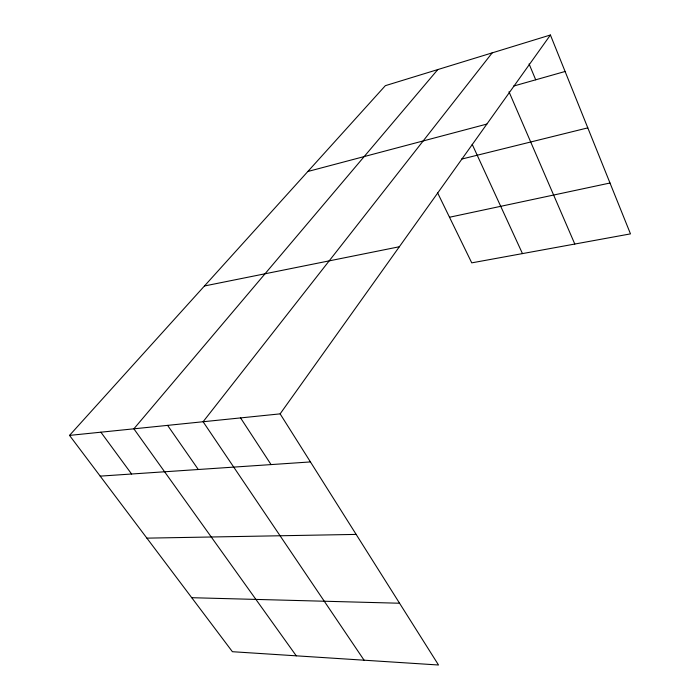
<?xml version="1.0" encoding="UTF-8"?>
<svg xmlns="http://www.w3.org/2000/svg" width="700" height="700" viewBox="0 0 700 700"><rect width="100%" height="100%" fill="white"/><g stroke="black" fill="none" stroke-linecap="round" stroke-linejoin="round"><path stroke-width="1.05" d="M280.131 413.866L438.515 665L232.409 651.709L69.519 435.4L280.131 413.866L550.41 35L630.481 233.879L471.748 262.859L437.649 192.929M492.188 52.876L203.105 421.741L364.088 660.205M437.789 69.571L133.875 428.82L296.266 655.83M69.519 435.4L385.35 85.671L550.41 35M513.616 86.065L565.101 71.479M307.851 171.491L486.867 124.075M461.449 159.136L587.799 127.864M449.505 217.245L610.006 183.015M204.461 285.976L399.35 246.75M100.188 476.131L310.441 461.93M146.886 538.142L356.151 534.406M191.739 597.704L399.56 603.234M100.879 432.189L131.6 474.014M167.597 425.373L198.301 469.508M240.564 417.909L271.066 464.59M472.202 144.349L522.471 253.601M508.996 91.77L574.805 244.046M529.086 63.936L535.71 79.809"/></g></svg>
